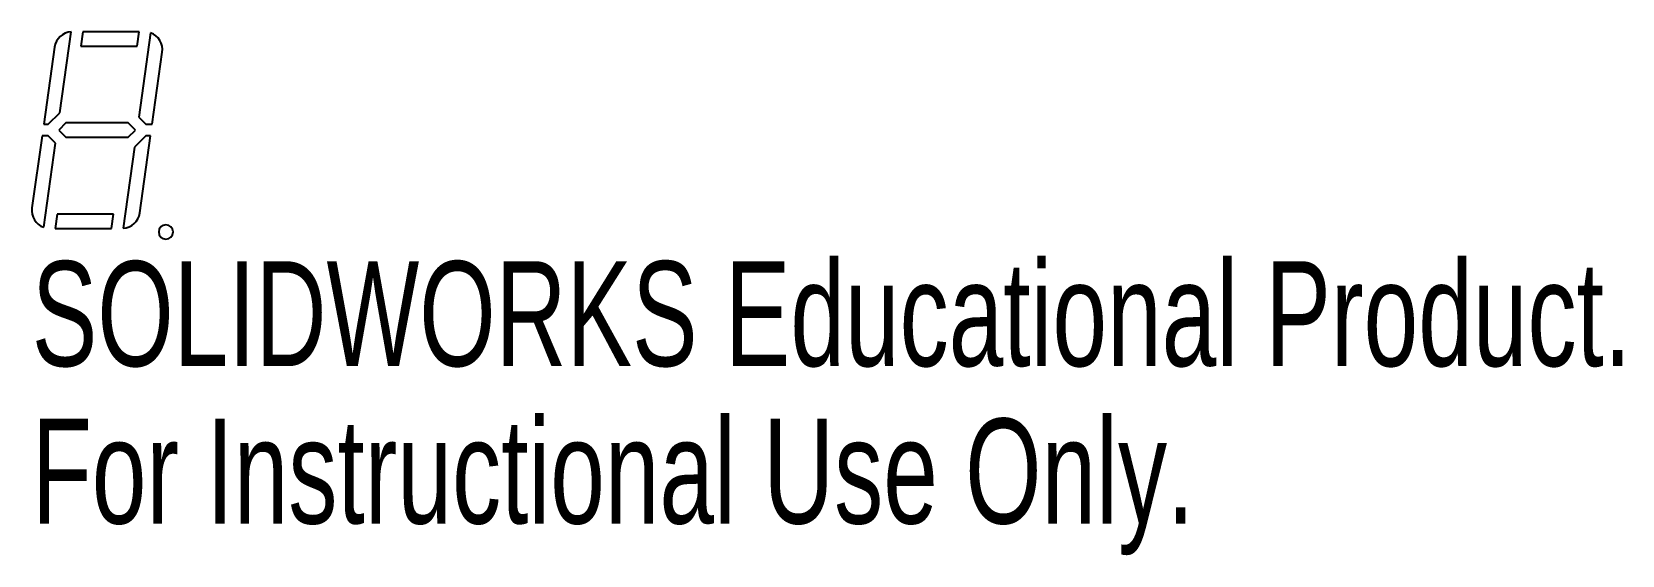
# Model space of a CAD drawing. Header units: millimetres. Extents: x -3.1 to 70.1, y -19.6 to 4.5.
import ezdxf

# ---------------------------------------------------------------- set-up
doc = ezdxf.new("R2010")
doc.units = ezdxf.units.MM
doc.styles.add('SLDTEXTSTYLE0', font='TXT', dxfattribs={"width": 0.7})

msp = doc.modelspace()

# ---------------------------------------------------------------- linework, layer by layer
at = {"color": 7, "linetype": 'Continuous'}
for p, q in [((-1.855, 0.792), (-1.33, 4.525)), ((-0.795, 4.527), (-0.887, 3.869)), ((1.802, 4.527), (-0.795, 4.527)), ((1.71, 3.869), (1.802, 4.527)), ((2.331, 4.479), (1.785, 0.597)), ((-2.094, 3.817), (-2.594, 0.265)), ((-0.887, 3.869), (1.71, 3.869)), ((2.403, 0.265), (2.87, 3.588)), ((-2.382, 0.265), (-1.855, 0.792)), ((-2.594, 0.265), (-2.382, 0.265)), ((-1.568, 0.329), (-1.897, 0)), ((-1.897, 0), (-1.568, -0.329)), ((1.303, 0.329), (-1.568, 0.329)), ((1.632, 0), (1.303, 0.329)), ((1.785, 0.597), (2.117, 0.265)), ((2.117, 0.265), (2.403, 0.265)), ((-2.668, -0.265), (-3.135, -3.588)), ((-2.382, -0.265), (-2.668, -0.265)), ((-2.596, -4.479), (-2.05, -0.597)), ((-2.05, -0.597), (-2.382, -0.265)), ((-1.568, -0.329), (1.303, -0.329)), ((1.303, -0.329), (1.632, 0)), ((2.117, -0.265), (1.59, -0.792)), ((1.829, -3.817), (2.329, -0.265)), ((2.329, -0.265), (2.117, -0.265)), ((1.59, -0.792), (1.065, -4.525)), ((-1.975, -3.869), (-2.067, -4.527)), ((0.623, -3.869), (-1.975, -3.869)), ((0.53, -4.527), (0.623, -3.869)), ((-2.067, -4.527), (0.53, -4.527))]:
    msp.add_line(p, q, dxfattribs=at)
for centre, radius, start, end in [((-1.278, 3.703), 0.824, 93.62218, 172.00005), ((2.054, 3.703), 0.824, 352.00005, 70.37792), ((-2.319, -3.703), 0.824, 172.00005, 250.37792), ((1.013, -3.703), 0.824, 273.62218, 352.00005), ((3.035, -4.693), 0.329, 90, 270), ((3.035, -4.693), 0.329, 270, 90)]:
    msp.add_arc(centre, radius, start, end, dxfattribs=at)

# ---------------------------------------------------------------- texts
at = {"color": 7, "linetype": 'Continuous', "char_height": 4.83362, "attachment_point": 1, "style": 'SLDTEXTSTYLE0'}
for s, insert in [('SOLIDWORKS Educational Product.', (-3.143, -6.041)), ('For Instructional Use Only.', (-3.143, -13.292))]:
    msp.add_mtext(s, dxfattribs=dict(at, insert=insert))

doc.saveas('drawing.dxf')
